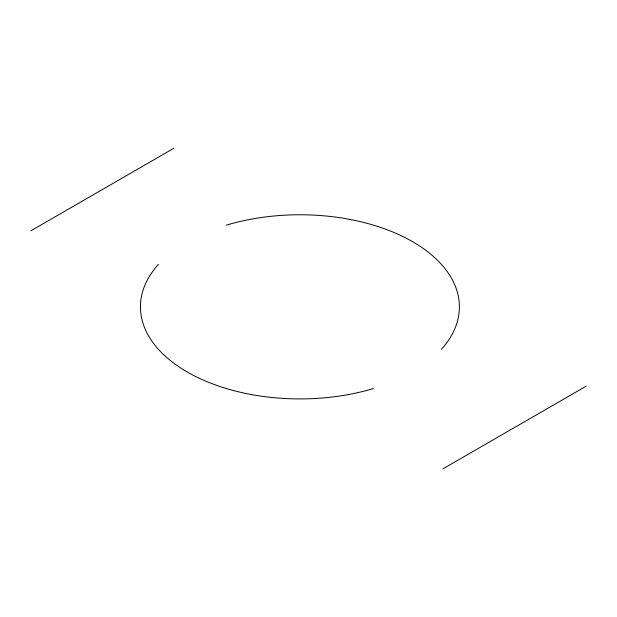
<?xml version="1.0" encoding="UTF-8"?>
<svg xmlns="http://www.w3.org/2000/svg" width="617" height="617" viewBox="0 0 617 617"><rect width="100%" height="100%" fill="white"/><g stroke="black" fill="none" stroke-linecap="round" stroke-linejoin="round"><path stroke-width="0.93" d="M30.85 230.827L173.971 148.203M443.029 468.797L586.15 386.173M226.339 225.159A159.471 92.072 0 0 1 412.68 241.741A159.471 92.072 0 0 1 441.402 349.322M373.486 388.533A159.471 92.072 0 0 1 187.152 371.951A159.471 92.072 0 0 1 158.422 264.369"/></g></svg>
